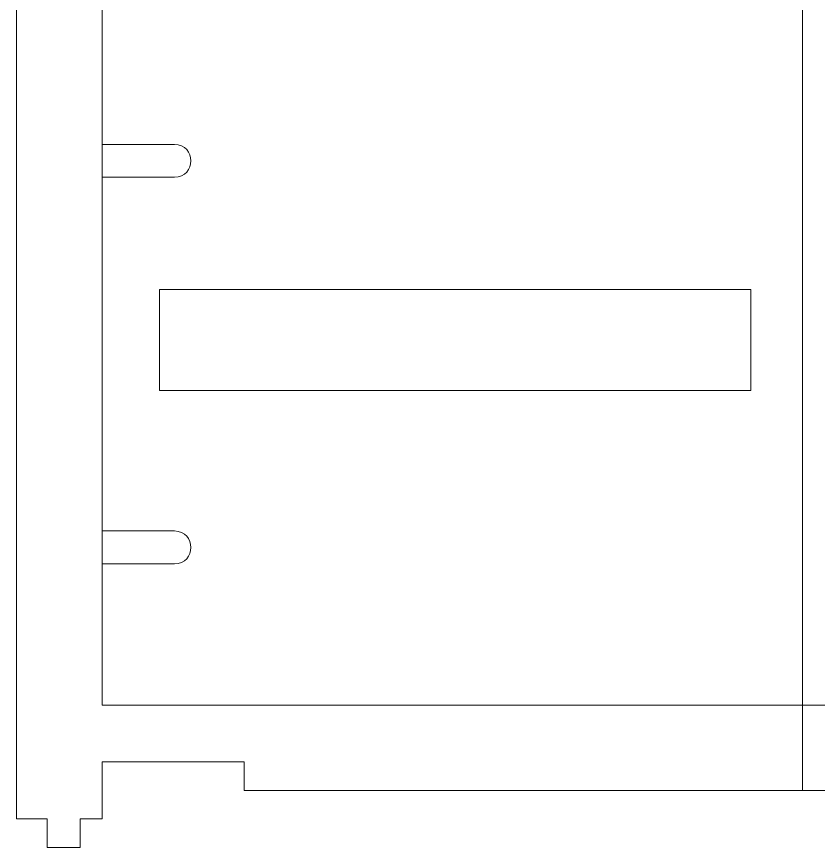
# Model space of a CAD drawing. Header units: centimetres. Extents: x -58 to 58, y -29 to 29.
# Drawn here: x -43.65 to -36.33, y -3.24 to 4.35 of the extents above; entities that cross this region are included whole.
import ezdxf

# ---------------------------------------------------------------- set-up
doc = ezdxf.new("R2010")
doc.units = ezdxf.units.CM
doc.header["$MEASUREMENT"] = 0
doc.layers.add('Layer 1', color=7, linetype='Continuous')

msp = doc.modelspace()

# ---------------------------------------------------------------- linework, layer by layer
at = {"layer": 'Layer 1', "color": 140, "lineweight": 20}
for points in [[(-42.87349, -1.93732), (-30.07363, -1.93732), (-30.07363, 11.66366), (-42.87349, 11.66366), (-42.87349, -1.93732)], [(-42.34687, 0.93627), (-36.94687, 0.93627), (-36.94687, 1.85693), (-42.34687, 1.85693), (-42.34687, 0.93627)]]:
    msp.add_lwpolyline(points, close=True, dxfattribs=at)
at = {"layer": 'Layer 1', "lineweight": 9}
msp.add_open_spline([(-29.29362, 12.7031), (-29.29362, 12.7031), (-31.3736, 12.7031), (-31.3736, 12.7031), (-31.3736, 12.7031), (-31.3736, 12.7031), (-31.3736, 12.96309), (-31.3736, 12.96309), (-31.3736, 12.96309), (-31.3736, 12.96309), (-36.47356, 12.96309), (-36.47356, 12.96309), (-36.47356, 12.96309), (-36.47356, 12.96309), (-41.57351, 12.96309), (-41.57351, 12.96309), (-41.57351, 12.96309), (-41.57351, 12.96309), (-41.57351, 12.7031), (-41.57351, 12.7031), (-41.57351, 12.7031), (-41.57351, 12.7031), (-43.65349, 12.7031), (-43.65349, 12.7031), (-43.65349, 12.7031), (-43.65349, 12.7031), (-43.65349, -2.97676), (-43.65349, -2.97676), (-43.65349, -2.97676), (-43.65349, -2.97676), (-43.37349, -2.97676), (-43.37349, -2.97676), (-43.37349, -2.97676), (-43.37349, -2.97676), (-43.37349, -3.23675), (-43.37349, -3.23675), (-43.37349, -3.23675), (-43.37349, -3.23675), (-43.07349, -3.23675), (-43.07349, -3.23675), (-43.07349, -3.23675), (-43.07349, -3.23675), (-43.07349, -2.97676), (-43.07349, -2.97676), (-43.07349, -2.97676), (-43.07349, -2.97676), (-42.87349, -2.97676), (-42.87349, -2.97676), (-42.87349, -2.97676), (-42.87349, -2.97676), (-42.87349, -2.45676), (-42.87349, -2.45676), (-42.87349, -2.45676), (-42.87349, -2.45676), (-41.57351, -2.45676), (-41.57351, -2.45676), (-41.57351, -2.45676), (-41.57351, -2.45676), (-41.57351, -2.71676), (-41.57351, -2.71676), (-41.57351, -2.71676), (-41.57351, -2.71676), (-36.47356, -2.71676), (-36.47356, -2.71676), (-36.47356, -2.71676), (-36.47356, -2.71676), (-31.3736, -2.71676), (-31.3736, -2.71676), (-31.3736, -2.71676), (-31.3736, -2.71676), (-31.3736, -2.45676), (-31.3736, -2.45676), (-31.3736, -2.45676), (-31.3736, -2.45676), (-30.07362, -2.45676), (-30.07362, -2.45676), (-30.07362, -2.45676), (-30.07362, -2.45676), (-30.07362, -2.97676), (-30.07362, -2.97676), (-30.07362, -2.97676), (-30.07362, -2.97676), (-29.87362, -2.97676), (-29.87362, -2.97676), (-29.87362, -2.97676), (-29.87362, -2.97676), (-29.87362, -3.23675), (-29.87362, -3.23675), (-29.87362, -3.23675), (-29.87362, -3.23675), (-29.57362, -3.23675), (-29.57362, -3.23675), (-29.57362, -3.23675), (-29.57362, -3.23675), (-29.57362, -2.97676), (-29.57362, -2.97676), (-29.57362, -2.97676), (-29.57362, -2.97676), (-29.29362, -2.97676), (-29.29362, -2.97676), (-29.29362, -2.97676), (-29.29362, -2.97676), (-29.29362, 12.7031), (-29.29362, 12.7031)], degree=3, knots=[0, 0, 0, 0, 0.037037, 0.037037, 0.037037, 0.037037, 0.0740741, 0.0740741, 0.0740741, 0.0740741, 0.1111111, 0.1111111, 0.1111111, 0.1111111, 0.1481481, 0.1481481, 0.1481481, 0.1481481, 0.1851852, 0.1851852, 0.1851852, 0.1851852, 0.2222222, 0.2222222, 0.2222222, 0.2222222, 0.2592593, 0.2592593, 0.2592593, 0.2592593, 0.2962963, 0.2962963, 0.2962963, 0.2962963, 0.3333333, 0.3333333, 0.3333333, 0.3333333, 0.3703704, 0.3703704, 0.3703704, 0.3703704, 0.4074074, 0.4074074, 0.4074074, 0.4074074, 0.4444444, 0.4444444, 0.4444444, 0.4444444, 0.4814815, 0.4814815, 0.4814815, 0.4814815, 0.5185185, 0.5185185, 0.5185185, 0.5185185, 0.5555556, 0.5555556, 0.5555556, 0.5555556, 0.5925926, 0.5925926, 0.5925926, 0.5925926, 0.6296296, 0.6296296, 0.6296296, 0.6296296, 0.6666667, 0.6666667, 0.6666667, 0.6666667, 0.7037037, 0.7037037, 0.7037037, 0.7037037, 0.7407407, 0.7407407, 0.7407407, 0.7407407, 0.7777778, 0.7777778, 0.7777778, 0.7777778, 0.8148148, 0.8148148, 0.8148148, 0.8148148, 0.8518519, 0.8518519, 0.8518519, 0.8518519, 0.8888889, 0.8888889, 0.8888889, 0.8888889, 0.9259259, 0.9259259, 0.9259259, 0.9259259, 1, 1, 1, 1], dxfattribs=at)
at = {"layer": 'Layer 1', "color": 140, "lineweight": 9}
msp.add_open_spline([(-36.47356, 12.96309), (-36.47356, 12.96309), (-36.47356, -2.71676), (-36.47356, -2.71676)], degree=3, dxfattribs=at)
at = {"layer": 'Layer 1', "color": 140, "lineweight": 20}
for points in [[(-42.87349, 3.18355), (-42.87349, 3.18355), (-42.21108, 3.18355), (-42.21108, 3.18355), (-42.21108, 3.18355), (-42.0134, 3.18355), (-42.0134, 2.88355), (-42.21108, 2.88355), (-42.21108, 2.88355), (-42.21108, 2.88355), (-42.87349, 2.88355), (-42.87349, 2.88355)], [(-42.87349, -0.34706), (-42.87349, -0.34706), (-42.21108, -0.34706), (-42.21108, -0.34706), (-42.21108, -0.34706), (-42.0134, -0.34706), (-42.0134, -0.64706), (-42.21108, -0.64706), (-42.21108, -0.64706), (-42.21108, -0.64706), (-42.87349, -0.64706), (-42.87349, -0.64706)]]:
    msp.add_open_spline(points, degree=3, knots=[0, 0, 0, 0, 0.25, 0.25, 0.25, 0.25, 0.5, 0.5, 0.5, 0.5, 1, 1, 1, 1], dxfattribs=at)

doc.saveas('drawing.dxf')
